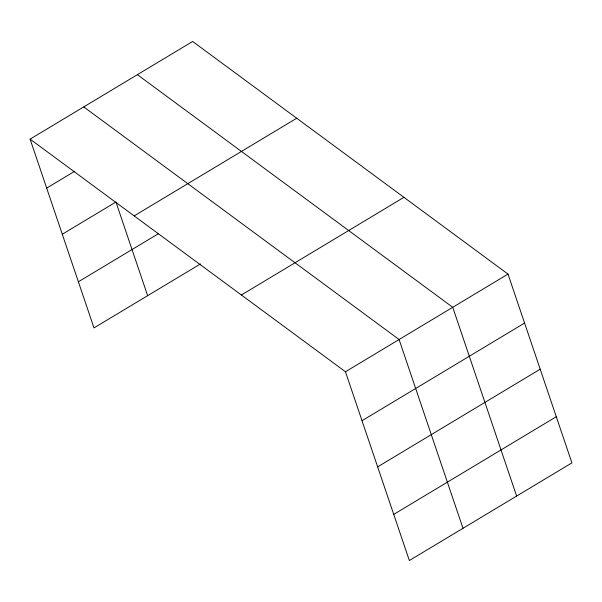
<?xml version="1.0" encoding="UTF-8"?>
<svg xmlns="http://www.w3.org/2000/svg" width="602" height="602" viewBox="0 0 602 602"><rect width="100%" height="100%" fill="white"/><g stroke="black" fill="none" stroke-linecap="round" stroke-linejoin="round"><path stroke-width="0.9" d="M30.1 139.137L192.655 41.47L508.005 274.091L571.9 462.863L409.345 560.53L345.45 371.758L30.1 139.137L93.995 327.909L200.481 263.932M46.678 188.102L74.701 171.269M62.292 234.238L115.938 202.009L147.64 295.68M134.163 215.9L296.718 118.233M78.38 281.774L158.446 233.674M241.387 294.995L403.934 197.321M345.45 371.758L508.005 274.091M362.02 420.723L524.575 323.056M377.642 466.866L540.197 369.192M393.731 514.394L556.286 416.727M137.384 74.678L452.734 307.298L516.629 496.071M83.746 106.908L399.088 339.528L462.991 528.3"/></g></svg>
